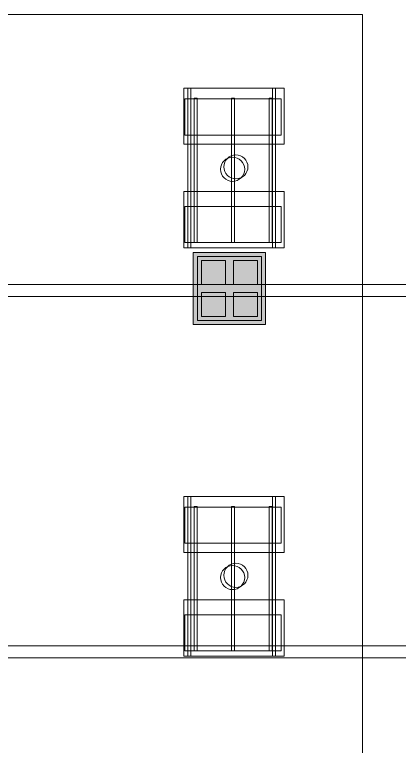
# Model space of a CAD drawing. Header units: inches. Extents: x -10671 to 1761, y -674 to 7170.
# Drawn here: x -845.3 to -653.6, y 510.1 to 874.8 of the extents above; entities that cross this region are included whole.
import ezdxf

# ---------------------------------------------------------------- set-up
doc = ezdxf.new("R2010")
doc.units = ezdxf.units.IN
doc.header["$LTSCALE"] = 19.2
doc.header["$MEASUREMENT"] = 0
for name, color, linetype, lineweight, true_color in [('DWG-bldg-utility box', 3, 'Continuous', 18, 0x00ff00), ('PDF', 6, 'Continuous', 5, 0xff00ff), ('Venue-Rigging Steel-High', 7, 'Continuous', 5, 0x800000)]:
    doc.layers.add(name, color=color, linetype=linetype, lineweight=lineweight, true_color=true_color)
for name, color, linetype, lineweight in [('Venue-Ceiling-Lights', 7, 'Continuous', 5), ('Venue-Ceiling-Lights Circuits', 7, 'Continuous', 5), ('Venue-Floor Pockets', 7, 'Continuous', 5)]:
    doc.layers.add(name, color=color, linetype=linetype, lineweight=lineweight)

# ---------------------------------------------------------------- blocks, each defined once
blk = doc.blocks.new('FLOORBOX')
at = {"layer": 'Venue-Floor Pockets', "linetype": 'Continuous', "lineweight": 0, "true_color": 0xaaaaaa}
blk.add_hatch(color=253, dxfattribs=at).paths.add_polyline_path([(-18, 18), (18, 18), (18, -18), (-18, -18)])
at = {"layer": 'Venue-Floor Pockets', "linetype": 'Continuous', "lineweight": 0, "true_color": 0xbbbbbb}
blk.add_hatch(color=9, dxfattribs=at).paths.add_polyline_path([(-16, 16), (16, 16), (16, -16), (-16, -16)])
at = {"layer": 'Venue-Floor Pockets', "linetype": 'Continuous', "lineweight": 0, "true_color": 0xdddddd}
for points in [[(-14, 14), (-2, 14), (-2, 2), (-14, 2)], [(2, 14), (14, 14), (14, 2), (2, 2)], [(-14, -2), (-2, -2), (-2, -14), (-14, -14)], [(2, -2), (14, -2), (14, -14), (2, -14)]]:
    blk.add_hatch(color=254, dxfattribs=at).paths.add_polyline_path(points)
at = {"layer": 'Venue-Floor Pockets', "color": 7, "linetype": 'Continuous', "lineweight": 5, "flags": 128}
for points in [[(-18, 18), (18, 18), (18, -18), (-18, -18)], [(-16, 16), (16, 16), (16, -16), (-16, -16)], [(-14, 14), (-2, 14), (-2, 2), (-14, 2)], [(2, 14), (14, 14), (14, 2), (2, 2)], [(-14, -2), (-2, -2), (-2, -14), (-14, -14)], [(2, -2), (14, -2), (14, -14), (2, -14)]]:
    blk.add_lwpolyline(points, close=True, dxfattribs=at)
blk = doc.blocks.new('Group-2396-1')
at = {"layer": 'PDF'}
for points, invisible_edges in [([(-741.67, 801.03, 398), (-738.98, 803.24, 398), (-735.51, 803.59, 398), (-741.67, 801.03, 398)], 15), ([(-741.67, 801.03, 398), (-735.51, 803.59, 398), (-731.69, 801.03, 398), (-741.67, 801.03, 398)], 15), ([(-737.85, 803.59, 388), (-738.98, 803.24, 388), (-741.67, 801.03, 388), (-737.85, 803.59, 388)], 14), ([(-731.69, 801.03, 388), (-737.85, 803.59, 388), (-741.67, 801.03, 388), (-731.69, 801.03, 388)], 15), ([(-741.67, 801.03, 398), (-740.92, 801.94, 398), (-738.98, 803.24, 398), (-741.67, 801.03, 398)], 14), ([(-738.98, 803.24, 388), (-740.92, 801.94, 388), (-741.67, 801.03, 388), (-738.98, 803.24, 388)], 13), ([(-740.92, 801.94, 398), (-740.01, 802.69, 398), (-738.98, 803.24, 398), (-740.92, 801.94, 398)], 12), ([(-738.98, 803.24, 388), (-740.01, 802.69, 388), (-740.92, 801.94, 388), (-738.98, 803.24, 388)], 12), ([(-738.98, 803.24, 398), (-737.85, 803.59, 398), (-735.51, 803.59, 398), (-738.98, 803.24, 398)], 14), ([(-737.85, 803.59, 398), (-736.68, 803.7, 398), (-735.51, 803.59, 398), (-737.85, 803.59, 398)], 12), ([(-735.51, 803.59, 388), (-736.68, 803.7, 388), (-737.85, 803.59, 388), (-735.51, 803.59, 388)], 12), ([(-734.38, 803.24, 388), (-735.51, 803.59, 388), (-737.85, 803.59, 388), (-734.38, 803.24, 388)], 14), ([(-731.69, 801.03, 388), (-734.38, 803.24, 388), (-737.85, 803.59, 388), (-731.69, 801.03, 388)], 15), ([(-735.51, 803.59, 398), (-734.38, 803.24, 398), (-731.69, 801.03, 398), (-735.51, 803.59, 398)], 14), ([(-734.38, 803.24, 398), (-733.35, 802.69, 398), (-732.44, 801.94, 398), (-734.38, 803.24, 398)], 12), ([(-734.38, 803.24, 398), (-732.44, 801.94, 398), (-731.69, 801.03, 398), (-734.38, 803.24, 398)], 13), ([(-732.44, 801.94, 388), (-733.35, 802.69, 388), (-734.38, 803.24, 388), (-732.44, 801.94, 388)], 12), ([(-731.69, 801.03, 388), (-732.44, 801.94, 388), (-734.38, 803.24, 388), (-731.69, 801.03, 388)], 14), ([(-742.68, 797.7, 398), (-742.56, 798.87, 398), (-741.67, 801.03, 398), (-742.68, 797.7, 398)], 14), ([(-740.92, 793.46, 398), (-742.68, 797.7, 398), (-741.67, 801.03, 398), (-740.92, 793.46, 398)], 15), ([(-741.67, 801.03, 388), (-742.56, 798.87, 388), (-742.68, 797.7, 388), (-741.67, 801.03, 388)], 13), ([(-741.67, 801.03, 388), (-742.68, 797.7, 388), (-740.92, 793.46, 388), (-741.67, 801.03, 388)], 15), ([(-742.56, 798.87, 398), (-742.22, 800, 398), (-741.67, 801.03, 398), (-742.56, 798.87, 398)], 12), ([(-741.67, 801.03, 388), (-742.22, 800, 388), (-742.56, 798.87, 388), (-741.67, 801.03, 388)], 12), ([(-740.92, 793.46, 398), (-741.67, 801.03, 398), (-731.69, 801.03, 398), (-740.92, 793.46, 398)], 15), ([(-741.67, 801.03, 388), (-740.92, 793.46, 388), (-732.44, 793.46, 388), (-741.67, 801.03, 388)], 15), ([(-732.44, 793.46, 388), (-731.69, 801.03, 388), (-741.67, 801.03, 388), (-732.44, 793.46, 388)], 15), ([(-731.69, 801.03, 398), (-732.44, 793.46, 398), (-740.92, 793.46, 398), (-731.69, 801.03, 398)], 15), ([(-731.69, 801.03, 398), (-730.68, 797.7, 398), (-732.44, 793.46, 398), (-731.69, 801.03, 398)], 15), ([(-732.44, 793.46, 388), (-730.68, 797.7, 388), (-731.69, 801.03, 388), (-732.44, 793.46, 388)], 15), ([(-731.69, 801.03, 398), (-731.14, 800, 398), (-730.8, 798.87, 398), (-731.69, 801.03, 398)], 12), ([(-731.69, 801.03, 398), (-730.8, 798.87, 398), (-730.68, 797.7, 398), (-731.69, 801.03, 398)], 13), ([(-730.8, 798.87, 388), (-731.14, 800, 388), (-731.69, 801.03, 388), (-730.8, 798.87, 388)], 12), ([(-730.68, 797.7, 388), (-730.8, 798.87, 388), (-731.69, 801.03, 388), (-730.68, 797.7, 388)], 14), ([(-742.22, 795.4, 398), (-742.56, 796.53, 398), (-742.68, 797.7, 398), (-742.22, 795.4, 398)], 12), ([(-740.92, 793.46, 398), (-742.22, 795.4, 398), (-742.68, 797.7, 398), (-740.92, 793.46, 398)], 15), ([(-742.68, 797.7, 388), (-742.56, 796.53, 388), (-742.22, 795.4, 388), (-742.68, 797.7, 388)], 12), ([(-742.68, 797.7, 388), (-742.22, 795.4, 388), (-740.92, 793.46, 388), (-742.68, 797.7, 388)], 15), ([(-740.92, 793.46, 398), (-741.67, 794.37, 398), (-742.22, 795.4, 398), (-740.92, 793.46, 398)], 12), ([(-742.22, 795.4, 388), (-741.67, 794.37, 388), (-740.92, 793.46, 388), (-742.22, 795.4, 388)], 12), ([(-730.68, 797.7, 398), (-731.14, 795.4, 398), (-732.44, 793.46, 398), (-730.68, 797.7, 398)], 15), ([(-732.44, 793.46, 388), (-731.14, 795.4, 388), (-730.68, 797.7, 388), (-732.44, 793.46, 388)], 15), ([(-731.14, 795.4, 398), (-731.69, 794.37, 398), (-732.44, 793.46, 398), (-731.14, 795.4, 398)], 12), ([(-732.44, 793.46, 388), (-731.69, 794.37, 388), (-731.14, 795.4, 388), (-732.44, 793.46, 388)], 12), ([(-730.68, 797.7, 398), (-730.8, 796.53, 398), (-731.14, 795.4, 398), (-730.68, 797.7, 398)], 12), ([(-731.14, 795.4, 388), (-730.8, 796.53, 388), (-730.68, 797.7, 388), (-731.14, 795.4, 388)], 12), ([(-738.98, 792.16, 398), (-740.01, 792.71, 398), (-740.92, 793.46, 398), (-738.98, 792.16, 398)], 12), ([(-737.85, 791.82, 398), (-738.98, 792.16, 398), (-740.92, 793.46, 398), (-737.85, 791.82, 398)], 14), ([(-732.44, 793.46, 398), (-737.85, 791.82, 398), (-740.92, 793.46, 398), (-732.44, 793.46, 398)], 15), ([(-740.92, 793.46, 388), (-740.01, 792.71, 388), (-738.98, 792.16, 388), (-740.92, 793.46, 388)], 12), ([(-740.92, 793.46, 388), (-738.98, 792.16, 388), (-737.85, 791.82, 388), (-740.92, 793.46, 388)], 13), ([(-740.92, 793.46, 388), (-737.85, 791.82, 388), (-735.51, 791.82, 388), (-740.92, 793.46, 388)], 15), ([(-740.92, 793.46, 388), (-735.51, 791.82, 388), (-732.44, 793.46, 388), (-740.92, 793.46, 388)], 15), ([(-732.44, 793.46, 398), (-735.51, 791.82, 398), (-737.85, 791.82, 398), (-732.44, 793.46, 398)], 15), ([(-735.51, 791.82, 398), (-736.68, 791.7, 398), (-737.85, 791.82, 398), (-735.51, 791.82, 398)], 12), ([(-737.85, 791.82, 388), (-736.68, 791.7, 388), (-735.51, 791.82, 388), (-737.85, 791.82, 388)], 12), ([(-732.44, 793.46, 398), (-734.38, 792.16, 398), (-735.51, 791.82, 398), (-732.44, 793.46, 398)], 13), ([(-735.51, 791.82, 388), (-734.38, 792.16, 388), (-732.44, 793.46, 388), (-735.51, 791.82, 388)], 14), ([(-732.44, 793.46, 398), (-733.35, 792.71, 398), (-734.38, 792.16, 398), (-732.44, 793.46, 398)], 12), ([(-734.38, 792.16, 388), (-733.35, 792.71, 388), (-732.44, 793.46, 388), (-734.38, 792.16, 388)], 12)]:
    blk.add_3dface(points, dxfattribs=dict(at, invisible_edges=invisible_edges))
for points in [[(-740.92, 801.94, 388), (-740.92, 801.94, 398), (-740.01, 802.69, 398), (-740.01, 802.69, 388)], [(-740.01, 802.69, 388), (-740.01, 802.69, 398), (-738.98, 803.24, 398), (-738.98, 803.24, 388)], [(-738.98, 803.24, 388), (-738.98, 803.24, 398), (-737.85, 803.59, 398), (-737.85, 803.59, 388)], [(-737.85, 803.59, 388), (-737.85, 803.59, 398), (-736.68, 803.7, 398), (-736.68, 803.7, 388)], [(-736.68, 803.7, 388), (-736.68, 803.7, 398), (-735.51, 803.59, 398), (-735.51, 803.59, 388)], [(-735.51, 803.59, 388), (-735.51, 803.59, 398), (-734.38, 803.24, 398), (-734.38, 803.24, 388)], [(-734.38, 803.24, 388), (-734.38, 803.24, 398), (-733.35, 802.69, 398), (-733.35, 802.69, 388)], [(-733.35, 802.69, 388), (-733.35, 802.69, 398), (-732.44, 801.94, 398), (-732.44, 801.94, 388)], [(-742.68, 797.7, 388), (-742.68, 797.7, 398), (-742.56, 798.87, 398), (-742.56, 798.87, 388)], [(-742.56, 798.87, 388), (-742.56, 798.87, 398), (-742.22, 800, 398), (-742.22, 800, 388)], [(-742.22, 800, 388), (-742.22, 800, 398), (-741.67, 801.03, 398), (-741.67, 801.03, 388)], [(-741.67, 801.03, 388), (-741.67, 801.03, 398), (-740.92, 801.94, 398), (-740.92, 801.94, 388)], [(-732.44, 801.94, 388), (-732.44, 801.94, 398), (-731.69, 801.03, 398), (-731.69, 801.03, 388)], [(-731.69, 801.03, 388), (-731.69, 801.03, 398), (-731.14, 800, 398), (-731.14, 800, 388)], [(-731.14, 800, 388), (-731.14, 800, 398), (-730.8, 798.87, 398), (-730.8, 798.87, 388)], [(-730.8, 798.87, 388), (-730.8, 798.87, 398), (-730.68, 797.7, 398), (-730.68, 797.7, 388)], [(-742.56, 796.53, 388), (-742.56, 796.53, 398), (-742.68, 797.7, 398), (-742.68, 797.7, 388)], [(-742.22, 795.4, 388), (-742.22, 795.4, 398), (-742.56, 796.53, 398), (-742.56, 796.53, 388)], [(-741.67, 794.37, 388), (-741.67, 794.37, 398), (-742.22, 795.4, 398), (-742.22, 795.4, 388)], [(-731.14, 795.4, 388), (-731.14, 795.4, 398), (-731.69, 794.37, 398), (-731.69, 794.37, 388)], [(-730.8, 796.53, 388), (-730.8, 796.53, 398), (-731.14, 795.4, 398), (-731.14, 795.4, 388)], [(-730.68, 797.7, 388), (-730.68, 797.7, 398), (-730.8, 796.53, 398), (-730.8, 796.53, 388)], [(-740.92, 793.46, 388), (-740.92, 793.46, 398), (-741.67, 794.37, 398), (-741.67, 794.37, 388)], [(-740.01, 792.71, 388), (-740.01, 792.71, 398), (-740.92, 793.46, 398), (-740.92, 793.46, 388)], [(-738.98, 792.16, 388), (-738.98, 792.16, 398), (-740.01, 792.71, 398), (-740.01, 792.71, 388)], [(-737.85, 791.82, 388), (-737.85, 791.82, 398), (-738.98, 792.16, 398), (-738.98, 792.16, 388)], [(-736.68, 791.7, 388), (-736.68, 791.7, 398), (-737.85, 791.82, 398), (-737.85, 791.82, 388)], [(-735.51, 791.82, 388), (-735.51, 791.82, 398), (-736.68, 791.7, 398), (-736.68, 791.7, 388)], [(-734.38, 792.16, 388), (-734.38, 792.16, 398), (-735.51, 791.82, 398), (-735.51, 791.82, 388)], [(-733.35, 792.71, 388), (-733.35, 792.71, 398), (-734.38, 792.16, 398), (-734.38, 792.16, 388)], [(-732.44, 793.46, 388), (-732.44, 793.46, 398), (-733.35, 792.71, 398), (-733.35, 792.71, 388)], [(-731.69, 794.37, 388), (-731.69, 794.37, 398), (-732.44, 793.46, 398), (-732.44, 793.46, 388)]]:
    blk.add_3dface(points, dxfattribs=at)
blk = doc.blocks.new('Group-2397-1')
at = {"layer": 'PDF'}
for points in [[(-760.55, 832.8, 393.91), (-760.55, 832.8, 397.91), (-712.55, 832.8, 397.91), (-712.55, 832.8, 393.91)], [(-760.55, 814.8, 393.91), (-760.55, 814.8, 397.91), (-760.55, 832.8, 397.91), (-760.55, 832.8, 393.91)], [(-712.55, 832.8, 397.91), (-760.55, 832.8, 397.91), (-760.55, 814.8, 397.91), (-712.55, 814.8, 397.91)], [(-712.55, 814.8, 393.91), (-760.55, 814.8, 393.91), (-760.55, 832.8, 393.91), (-712.55, 832.8, 393.91)], [(-712.55, 832.8, 393.91), (-712.55, 832.8, 397.91), (-712.55, 814.8, 397.91), (-712.55, 814.8, 393.91)], [(-712.55, 814.8, 393.91), (-712.55, 814.8, 397.91), (-760.55, 814.8, 397.91), (-760.55, 814.8, 393.91)]]:
    blk.add_3dface(points, dxfattribs=at)
blk = doc.blocks.new('Group-2398-1')
at = {"layer": 'PDF'}
for points in [[(-718.45, 833.2, 397.97), (-718.45, 833.2, 398.97), (-716.95, 833.2, 398.97), (-716.95, 833.2, 397.97)], [(-718.45, 761.2, 397.97), (-718.45, 761.2, 398.97), (-718.45, 833.2, 398.97), (-718.45, 833.2, 397.97)], [(-716.95, 833.2, 398.97), (-718.45, 833.2, 398.97), (-718.45, 761.2, 398.97), (-716.95, 761.2, 398.97)], [(-716.95, 761.2, 397.97), (-718.45, 761.2, 397.97), (-718.45, 833.2, 397.97), (-716.95, 833.2, 397.97)], [(-716.95, 833.2, 397.97), (-716.95, 833.2, 398.97), (-716.95, 761.2, 398.97), (-716.95, 761.2, 397.97)], [(-716.95, 761.2, 397.97), (-716.95, 761.2, 398.97), (-718.45, 761.2, 398.97), (-718.45, 761.2, 397.97)]]:
    blk.add_3dface(points, dxfattribs=at)
blk = doc.blocks.new('Group-2399-1')
at = {"layer": 'PDF'}
for points in [[(-737.27, 833.2, 397.97), (-737.27, 833.2, 398.97), (-735.77, 833.2, 398.97), (-735.77, 833.2, 397.97)], [(-737.27, 761.2, 397.97), (-737.27, 761.2, 398.97), (-737.27, 833.2, 398.97), (-737.27, 833.2, 397.97)], [(-735.77, 833.2, 398.97), (-737.27, 833.2, 398.97), (-737.27, 761.2, 398.97), (-735.77, 761.2, 398.97)], [(-735.77, 761.2, 397.97), (-737.27, 761.2, 397.97), (-737.27, 833.2, 397.97), (-735.77, 833.2, 397.97)], [(-735.77, 833.2, 397.97), (-735.77, 833.2, 398.97), (-735.77, 761.2, 398.97), (-735.77, 761.2, 397.97)], [(-735.77, 761.2, 397.97), (-735.77, 761.2, 398.97), (-737.27, 761.2, 398.97), (-737.27, 761.2, 397.97)]]:
    blk.add_3dface(points, dxfattribs=at)
blk = doc.blocks.new('Group-2400-1')
at = {"layer": 'PDF'}
for points in [[(-755.87, 833.2, 397.97), (-755.87, 833.2, 398.97), (-754.37, 833.2, 398.97), (-754.37, 833.2, 397.97)], [(-755.87, 761.2, 397.97), (-755.87, 761.2, 398.97), (-755.87, 833.2, 398.97), (-755.87, 833.2, 397.97)], [(-754.37, 833.2, 398.97), (-755.87, 833.2, 398.97), (-755.87, 761.2, 398.97), (-754.37, 761.2, 398.97)], [(-754.37, 761.2, 397.97), (-755.87, 761.2, 397.97), (-755.87, 833.2, 397.97), (-754.37, 833.2, 397.97)], [(-754.37, 833.2, 397.97), (-754.37, 833.2, 398.97), (-754.37, 761.2, 398.97), (-754.37, 761.2, 397.97)], [(-754.37, 761.2, 397.97), (-754.37, 761.2, 398.97), (-755.87, 761.2, 398.97), (-755.87, 761.2, 397.97)]]:
    blk.add_3dface(points, dxfattribs=at)
blk = doc.blocks.new('Group-2401-1')
at = {"layer": 'PDF'}
for points in [[(-760.55, 779.17, 393.91), (-760.55, 779.17, 397.91), (-712.55, 779.17, 397.91), (-712.55, 779.17, 393.91)], [(-760.55, 761.17, 393.91), (-760.55, 761.17, 397.91), (-760.55, 779.17, 397.91), (-760.55, 779.17, 393.91)], [(-712.55, 779.17, 397.91), (-760.55, 779.17, 397.91), (-760.55, 761.17, 397.91), (-712.55, 761.17, 397.91)], [(-712.55, 761.17, 393.91), (-760.55, 761.17, 393.91), (-760.55, 779.17, 393.91), (-712.55, 779.17, 393.91)], [(-712.55, 779.17, 393.91), (-712.55, 779.17, 397.91), (-712.55, 761.17, 397.91), (-712.55, 761.17, 393.91)], [(-712.55, 761.17, 393.91), (-712.55, 761.17, 397.91), (-760.55, 761.17, 397.91), (-760.55, 761.17, 393.91)]]:
    blk.add_3dface(points, dxfattribs=at)
blk = doc.blocks.new('Group-2402-1')
at = {"layer": 'PDF'}
for name in ['Group-2397-1', 'Group-2400-1', 'Group-2399-1', 'Group-2398-1', 'Group-2396-1', 'Group-2401-1']:
    blk.add_blockref(name, (0, 0), dxfattribs=at)
blk = doc.blocks.new('Group-2403-1')
at = {"layer": 'PDF'}
for points, invisible_edges in [([(-737.85, 600.09, 388), (-740.01, 599.19, 388), (-742.22, 596.5, 388), (-737.85, 600.09, 388)], 15), ([(-733.35, 599.19, 388), (-737.85, 600.09, 388), (-742.22, 596.5, 388), (-733.35, 599.19, 388)], 15), ([(-742.22, 596.5, 398), (-741.67, 597.54, 398), (-740.01, 599.19, 398), (-742.22, 596.5, 398)], 14), ([(-742.22, 591.91, 398), (-742.22, 596.5, 398), (-740.01, 599.19, 398), (-742.22, 591.91, 398)], 15), ([(-740.01, 599.19, 398), (-732.44, 589.96, 398), (-742.22, 591.91, 398), (-740.01, 599.19, 398)], 15), ([(-740.01, 599.19, 388), (-741.67, 597.54, 388), (-742.22, 596.5, 388), (-740.01, 599.19, 388)], 13), ([(-740.92, 589.96, 388), (-733.35, 599.19, 388), (-742.22, 596.5, 388), (-740.92, 589.96, 388)], 15), ([(-741.67, 597.54, 398), (-740.92, 598.45, 398), (-740.01, 599.19, 398), (-741.67, 597.54, 398)], 12), ([(-740.01, 599.19, 388), (-740.92, 598.45, 388), (-741.67, 597.54, 388), (-740.01, 599.19, 388)], 12), ([(-740.92, 589.96, 388), (-731.14, 591.91, 388), (-733.35, 599.19, 388), (-740.92, 589.96, 388)], 15), ([(-740.01, 599.19, 398), (-738.98, 599.75, 398), (-737.85, 600.09, 398), (-740.01, 599.19, 398)], 12), ([(-740.01, 599.19, 398), (-737.85, 600.09, 398), (-735.51, 600.09, 398), (-740.01, 599.19, 398)], 15), ([(-740.01, 599.19, 398), (-735.51, 600.09, 398), (-731.14, 596.5, 398), (-740.01, 599.19, 398)], 15), ([(-737.85, 600.09, 388), (-738.98, 599.75, 388), (-740.01, 599.19, 388), (-737.85, 600.09, 388)], 12), ([(-740.01, 599.19, 398), (-731.14, 596.5, 398), (-732.44, 589.96, 398), (-740.01, 599.19, 398)], 15), ([(-737.85, 600.09, 398), (-736.68, 600.2, 398), (-735.51, 600.09, 398), (-737.85, 600.09, 398)], 12), ([(-735.51, 600.09, 388), (-736.68, 600.2, 388), (-737.85, 600.09, 388), (-735.51, 600.09, 388)], 12), ([(-733.35, 599.19, 388), (-735.51, 600.09, 388), (-737.85, 600.09, 388), (-733.35, 599.19, 388)], 15), ([(-735.51, 600.09, 398), (-734.38, 599.75, 398), (-733.35, 599.19, 398), (-735.51, 600.09, 398)], 12), ([(-735.51, 600.09, 398), (-733.35, 599.19, 398), (-731.14, 596.5, 398), (-735.51, 600.09, 398)], 15), ([(-733.35, 599.19, 388), (-734.38, 599.75, 388), (-735.51, 600.09, 388), (-733.35, 599.19, 388)], 12), ([(-733.35, 599.19, 398), (-732.44, 598.45, 398), (-731.69, 597.54, 398), (-733.35, 599.19, 398)], 12), ([(-733.35, 599.19, 398), (-731.69, 597.54, 398), (-731.14, 596.5, 398), (-733.35, 599.19, 398)], 13), ([(-731.69, 597.54, 388), (-732.44, 598.45, 388), (-733.35, 599.19, 388), (-731.69, 597.54, 388)], 12), ([(-731.14, 596.5, 388), (-731.69, 597.54, 388), (-733.35, 599.19, 388), (-731.14, 596.5, 388)], 14), ([(-731.14, 591.91, 388), (-731.14, 596.5, 388), (-733.35, 599.19, 388), (-731.14, 591.91, 388)], 15), ([(-742.68, 594.2, 398), (-742.56, 595.38, 398), (-742.22, 596.5, 398), (-742.68, 594.2, 398)], 12), ([(-742.22, 591.91, 398), (-742.68, 594.2, 398), (-742.22, 596.5, 398), (-742.22, 591.91, 398)], 15), ([(-742.22, 596.5, 388), (-742.56, 595.38, 388), (-742.68, 594.2, 388), (-742.22, 596.5, 388)], 12), ([(-742.22, 596.5, 388), (-742.68, 594.2, 388), (-742.22, 591.91, 388), (-742.22, 596.5, 388)], 15), ([(-742.22, 596.5, 388), (-742.22, 591.91, 388), (-740.92, 589.96, 388), (-742.22, 596.5, 388)], 15), ([(-731.14, 596.5, 398), (-731.14, 591.91, 398), (-732.44, 589.96, 398), (-731.14, 596.5, 398)], 15), ([(-731.14, 596.5, 398), (-730.8, 595.38, 398), (-730.68, 594.2, 398), (-731.14, 596.5, 398)], 12), ([(-731.14, 596.5, 398), (-730.68, 594.2, 398), (-731.14, 591.91, 398), (-731.14, 596.5, 398)], 15), ([(-730.68, 594.2, 388), (-730.8, 595.38, 388), (-731.14, 596.5, 388), (-730.68, 594.2, 388)], 12), ([(-731.14, 591.91, 388), (-730.68, 594.2, 388), (-731.14, 596.5, 388), (-731.14, 591.91, 388)], 15), ([(-742.22, 591.91, 398), (-742.56, 593.03, 398), (-742.68, 594.2, 398), (-742.22, 591.91, 398)], 12), ([(-742.68, 594.2, 388), (-742.56, 593.03, 388), (-742.22, 591.91, 388), (-742.68, 594.2, 388)], 12), ([(-740.92, 589.96, 398), (-741.67, 590.87, 398), (-742.22, 591.91, 398), (-740.92, 589.96, 398)], 12), ([(-737.85, 588.32, 398), (-740.92, 589.96, 398), (-742.22, 591.91, 398), (-737.85, 588.32, 398)], 15), ([(-732.44, 589.96, 398), (-737.85, 588.32, 398), (-742.22, 591.91, 398), (-732.44, 589.96, 398)], 15), ([(-742.22, 591.91, 388), (-741.67, 590.87, 388), (-740.92, 589.96, 388), (-742.22, 591.91, 388)], 12), ([(-740.92, 589.96, 388), (-735.51, 588.32, 388), (-731.14, 591.91, 388), (-740.92, 589.96, 388)], 15), ([(-735.51, 588.32, 388), (-732.44, 589.96, 388), (-731.14, 591.91, 388), (-735.51, 588.32, 388)], 15), ([(-731.14, 591.91, 398), (-731.69, 590.87, 398), (-732.44, 589.96, 398), (-731.14, 591.91, 398)], 12), ([(-732.44, 589.96, 388), (-731.69, 590.87, 388), (-731.14, 591.91, 388), (-732.44, 589.96, 388)], 12), ([(-730.68, 594.2, 398), (-730.8, 593.03, 398), (-731.14, 591.91, 398), (-730.68, 594.2, 398)], 12), ([(-731.14, 591.91, 388), (-730.8, 593.03, 388), (-730.68, 594.2, 388), (-731.14, 591.91, 388)], 12), ([(-738.98, 588.66, 398), (-740.01, 589.22, 398), (-740.92, 589.96, 398), (-738.98, 588.66, 398)], 12), ([(-737.85, 588.32, 398), (-738.98, 588.66, 398), (-740.92, 589.96, 398), (-737.85, 588.32, 398)], 14), ([(-740.92, 589.96, 388), (-740.01, 589.22, 388), (-738.98, 588.66, 388), (-740.92, 589.96, 388)], 12), ([(-740.92, 589.96, 388), (-738.98, 588.66, 388), (-737.85, 588.32, 388), (-740.92, 589.96, 388)], 13), ([(-740.92, 589.96, 388), (-737.85, 588.32, 388), (-735.51, 588.32, 388), (-740.92, 589.96, 388)], 15), ([(-732.44, 589.96, 398), (-735.51, 588.32, 398), (-737.85, 588.32, 398), (-732.44, 589.96, 398)], 15), ([(-735.51, 588.32, 398), (-736.68, 588.2, 398), (-737.85, 588.32, 398), (-735.51, 588.32, 398)], 12), ([(-737.85, 588.32, 388), (-736.68, 588.2, 388), (-735.51, 588.32, 388), (-737.85, 588.32, 388)], 12), ([(-732.44, 589.96, 398), (-734.38, 588.66, 398), (-735.51, 588.32, 398), (-732.44, 589.96, 398)], 13), ([(-735.51, 588.32, 388), (-734.38, 588.66, 388), (-732.44, 589.96, 388), (-735.51, 588.32, 388)], 14), ([(-732.44, 589.96, 398), (-733.35, 589.22, 398), (-734.38, 588.66, 398), (-732.44, 589.96, 398)], 12), ([(-734.38, 588.66, 388), (-733.35, 589.22, 388), (-732.44, 589.96, 388), (-734.38, 588.66, 388)], 12)]:
    blk.add_3dface(points, dxfattribs=dict(at, invisible_edges=invisible_edges))
for points in [[(-741.67, 597.54, 388), (-741.67, 597.54, 398), (-740.92, 598.45, 398), (-740.92, 598.45, 388)], [(-740.92, 598.45, 388), (-740.92, 598.45, 398), (-740.01, 599.19, 398), (-740.01, 599.19, 388)], [(-740.01, 599.19, 388), (-740.01, 599.19, 398), (-738.98, 599.75, 398), (-738.98, 599.75, 388)], [(-738.98, 599.75, 388), (-738.98, 599.75, 398), (-737.85, 600.09, 398), (-737.85, 600.09, 388)], [(-737.85, 600.09, 388), (-737.85, 600.09, 398), (-736.68, 600.2, 398), (-736.68, 600.2, 388)], [(-736.68, 600.2, 388), (-736.68, 600.2, 398), (-735.51, 600.09, 398), (-735.51, 600.09, 388)], [(-735.51, 600.09, 388), (-735.51, 600.09, 398), (-734.38, 599.75, 398), (-734.38, 599.75, 388)], [(-734.38, 599.75, 388), (-734.38, 599.75, 398), (-733.35, 599.19, 398), (-733.35, 599.19, 388)], [(-733.35, 599.19, 388), (-733.35, 599.19, 398), (-732.44, 598.45, 398), (-732.44, 598.45, 388)], [(-732.44, 598.45, 388), (-732.44, 598.45, 398), (-731.69, 597.54, 398), (-731.69, 597.54, 388)], [(-742.68, 594.2, 388), (-742.68, 594.2, 398), (-742.56, 595.38, 398), (-742.56, 595.38, 388)], [(-742.56, 595.38, 388), (-742.56, 595.38, 398), (-742.22, 596.5, 398), (-742.22, 596.5, 388)], [(-742.22, 596.5, 388), (-742.22, 596.5, 398), (-741.67, 597.54, 398), (-741.67, 597.54, 388)], [(-731.69, 597.54, 388), (-731.69, 597.54, 398), (-731.14, 596.5, 398), (-731.14, 596.5, 388)], [(-731.14, 596.5, 388), (-731.14, 596.5, 398), (-730.8, 595.38, 398), (-730.8, 595.38, 388)], [(-730.8, 595.38, 388), (-730.8, 595.38, 398), (-730.68, 594.2, 398), (-730.68, 594.2, 388)], [(-742.56, 593.03, 388), (-742.56, 593.03, 398), (-742.68, 594.2, 398), (-742.68, 594.2, 388)], [(-742.22, 591.91, 388), (-742.22, 591.91, 398), (-742.56, 593.03, 398), (-742.56, 593.03, 388)], [(-741.67, 590.87, 388), (-741.67, 590.87, 398), (-742.22, 591.91, 398), (-742.22, 591.91, 388)], [(-731.14, 591.91, 388), (-731.14, 591.91, 398), (-731.69, 590.87, 398), (-731.69, 590.87, 388)], [(-730.8, 593.03, 388), (-730.8, 593.03, 398), (-731.14, 591.91, 398), (-731.14, 591.91, 388)], [(-730.68, 594.2, 388), (-730.68, 594.2, 398), (-730.8, 593.03, 398), (-730.8, 593.03, 388)], [(-740.92, 589.96, 388), (-740.92, 589.96, 398), (-741.67, 590.87, 398), (-741.67, 590.87, 388)], [(-740.01, 589.22, 388), (-740.01, 589.22, 398), (-740.92, 589.96, 398), (-740.92, 589.96, 388)], [(-738.98, 588.66, 388), (-738.98, 588.66, 398), (-740.01, 589.22, 398), (-740.01, 589.22, 388)], [(-737.85, 588.32, 388), (-737.85, 588.32, 398), (-738.98, 588.66, 398), (-738.98, 588.66, 388)], [(-736.68, 588.2, 388), (-736.68, 588.2, 398), (-737.85, 588.32, 398), (-737.85, 588.32, 388)], [(-735.51, 588.32, 388), (-735.51, 588.32, 398), (-736.68, 588.2, 398), (-736.68, 588.2, 388)], [(-734.38, 588.66, 388), (-734.38, 588.66, 398), (-735.51, 588.32, 398), (-735.51, 588.32, 388)], [(-733.35, 589.22, 388), (-733.35, 589.22, 398), (-734.38, 588.66, 398), (-734.38, 588.66, 388)], [(-732.44, 589.96, 388), (-732.44, 589.96, 398), (-733.35, 589.22, 398), (-733.35, 589.22, 388)], [(-731.69, 590.87, 388), (-731.69, 590.87, 398), (-732.44, 589.96, 398), (-732.44, 589.96, 388)]]:
    blk.add_3dface(points, dxfattribs=at)
blk = doc.blocks.new('Group-2404-1')
at = {"layer": 'PDF'}
for points in [[(-760.55, 629.31, 393.91), (-760.55, 629.31, 397.91), (-712.55, 629.31, 397.91), (-712.55, 629.31, 393.91)], [(-760.55, 611.31, 393.91), (-760.55, 611.31, 397.91), (-760.55, 629.31, 397.91), (-760.55, 629.31, 393.91)], [(-712.55, 629.31, 397.91), (-760.55, 629.31, 397.91), (-760.55, 611.31, 397.91), (-712.55, 611.31, 397.91)], [(-712.55, 611.31, 393.91), (-760.55, 611.31, 393.91), (-760.55, 629.31, 393.91), (-712.55, 629.31, 393.91)], [(-712.55, 629.31, 393.91), (-712.55, 629.31, 397.91), (-712.55, 611.31, 397.91), (-712.55, 611.31, 393.91)], [(-712.55, 611.31, 393.91), (-712.55, 611.31, 397.91), (-760.55, 611.31, 397.91), (-760.55, 611.31, 393.91)]]:
    blk.add_3dface(points, dxfattribs=at)
blk = doc.blocks.new('Group-2405-1')
at = {"layer": 'PDF'}
for points in [[(-718.45, 629.7, 397.97), (-718.45, 629.7, 398.97), (-716.95, 629.7, 398.97), (-716.95, 629.7, 397.97)], [(-718.45, 557.7, 397.97), (-718.45, 557.7, 398.97), (-718.45, 629.7, 398.97), (-718.45, 629.7, 397.97)], [(-716.95, 629.7, 398.97), (-718.45, 629.7, 398.97), (-718.45, 557.7, 398.97), (-716.95, 557.7, 398.97)], [(-716.95, 557.7, 397.97), (-718.45, 557.7, 397.97), (-718.45, 629.7, 397.97), (-716.95, 629.7, 397.97)], [(-716.95, 629.7, 397.97), (-716.95, 629.7, 398.97), (-716.95, 557.7, 398.97), (-716.95, 557.7, 397.97)], [(-716.95, 557.7, 397.97), (-716.95, 557.7, 398.97), (-718.45, 557.7, 398.97), (-718.45, 557.7, 397.97)]]:
    blk.add_3dface(points, dxfattribs=at)
blk = doc.blocks.new('Group-2406-1')
at = {"layer": 'PDF'}
for points in [[(-737.27, 629.7, 397.97), (-737.27, 629.7, 398.97), (-735.77, 629.7, 398.97), (-735.77, 629.7, 397.97)], [(-737.27, 557.7, 397.97), (-737.27, 557.7, 398.97), (-737.27, 629.7, 398.97), (-737.27, 629.7, 397.97)], [(-735.77, 629.7, 398.97), (-737.27, 629.7, 398.97), (-737.27, 557.7, 398.97), (-735.77, 557.7, 398.97)], [(-735.77, 557.7, 397.97), (-737.27, 557.7, 397.97), (-737.27, 629.7, 397.97), (-735.77, 629.7, 397.97)], [(-735.77, 629.7, 397.97), (-735.77, 629.7, 398.97), (-735.77, 557.7, 398.97), (-735.77, 557.7, 397.97)], [(-735.77, 557.7, 397.97), (-735.77, 557.7, 398.97), (-737.27, 557.7, 398.97), (-737.27, 557.7, 397.97)]]:
    blk.add_3dface(points, dxfattribs=at)
blk = doc.blocks.new('Group-2407-1')
at = {"layer": 'PDF'}
for points in [[(-755.87, 629.7, 397.97), (-755.87, 629.7, 398.97), (-754.37, 629.7, 398.97), (-754.37, 629.7, 397.97)], [(-755.87, 557.7, 397.97), (-755.87, 557.7, 398.97), (-755.87, 629.7, 398.97), (-755.87, 629.7, 397.97)], [(-754.37, 629.7, 398.97), (-755.87, 629.7, 398.97), (-755.87, 557.7, 398.97), (-754.37, 557.7, 398.97)], [(-754.37, 557.7, 397.97), (-755.87, 557.7, 397.97), (-755.87, 629.7, 397.97), (-754.37, 629.7, 397.97)], [(-754.37, 629.7, 397.97), (-754.37, 629.7, 398.97), (-754.37, 557.7, 398.97), (-754.37, 557.7, 397.97)], [(-754.37, 557.7, 397.97), (-754.37, 557.7, 398.97), (-755.87, 557.7, 398.97), (-755.87, 557.7, 397.97)]]:
    blk.add_3dface(points, dxfattribs=at)
blk = doc.blocks.new('Group-2408-1')
at = {"layer": 'PDF'}
for points in [[(-760.55, 575.68, 393.91), (-760.55, 575.68, 397.91), (-712.55, 575.68, 397.91), (-712.55, 575.68, 393.91)], [(-760.55, 557.68, 393.91), (-760.55, 557.68, 397.91), (-760.55, 575.68, 397.91), (-760.55, 575.68, 393.91)], [(-712.55, 575.68, 397.91), (-760.55, 575.68, 397.91), (-760.55, 557.68, 397.91), (-712.55, 557.68, 397.91)], [(-712.55, 557.68, 393.91), (-760.55, 557.68, 393.91), (-760.55, 575.68, 393.91), (-712.55, 575.68, 393.91)], [(-712.55, 575.68, 393.91), (-712.55, 575.68, 397.91), (-712.55, 557.68, 397.91), (-712.55, 557.68, 393.91)], [(-712.55, 557.68, 393.91), (-712.55, 557.68, 397.91), (-760.55, 557.68, 397.91), (-760.55, 557.68, 393.91)]]:
    blk.add_3dface(points, dxfattribs=at)
blk = doc.blocks.new('Group-2409-1')
at = {"layer": 'PDF'}
for name in ['Group-2404-1', 'Group-2407-1', 'Group-2406-1', 'Group-2405-1', 'Group-2403-1', 'Group-2408-1']:
    blk.add_blockref(name, (0, 0), dxfattribs=at)
blk = doc.blocks.new('Group-2797-1')
at = {"layer": 'Venue-Ceiling-Lights', "color": 7, "linetype": 'Continuous', "lineweight": 5, "flags": 128}
for points in [[(-760.99, 634.63), (-710.99, 634.63), (-710.99, 606.63), (-760.99, 606.63)], [(-758.93, 634.63), (-757.43, 634.63), (-757.43, 555.04), (-758.93, 555.04)], [(-716.84, 634.63), (-715.34, 634.63), (-715.34, 555.04), (-716.84, 555.04)], [(-760.99, 583.04), (-710.99, 583.04), (-710.99, 555.04), (-760.99, 555.04)]]:
    blk.add_lwpolyline(points, close=True, dxfattribs=at)
at = {"layer": 'Venue-Ceiling-Lights', "color": 7, "linetype": 'Continuous', "lineweight": 5}
blk.add_circle((-735.07, 595.33), 6, dxfattribs=at)
blk = doc.blocks.new('Group-2806-1')
at = {"layer": 'Venue-Ceiling-Lights', "color": 7, "linetype": 'Continuous', "lineweight": 5, "flags": 128}
for points in [[(-760.99, 838.22), (-710.99, 838.22), (-710.99, 810.22), (-760.99, 810.22)], [(-758.93, 838.22), (-757.43, 838.22), (-757.43, 758.63), (-758.93, 758.63)], [(-716.84, 838.22), (-715.34, 838.22), (-715.34, 758.63), (-716.84, 758.63)], [(-760.99, 786.63), (-710.99, 786.63), (-710.99, 758.63), (-760.99, 758.63)]]:
    blk.add_lwpolyline(points, close=True, dxfattribs=at)
at = {"layer": 'Venue-Ceiling-Lights', "color": 7, "linetype": 'Continuous', "lineweight": 5}
blk.add_circle((-735.07, 798.93), 6, dxfattribs=at)

msp = doc.modelspace()

# ---------------------------------------------------------------- linework, layer by layer
at = {"layer": 'Venue-Ceiling-Lights Circuits', "color": 7, "linetype": 'Continuous', "lineweight": 5, "flags": 128}
msp.add_lwpolyline([(-1051.95, 228.8), (-1051.95, 874.8), (-671.95, 874.8), (-671.95, 228.8)], close=True, dxfattribs=at)
at = {"layer": 'Venue-Rigging Steel-High'}
for p, q in [((-14.99, 740.26), (-2522.99, 740.26)), ((-14.99, 734.26), (-2522.99, 734.26)), ((-2534.99, 560.26), (-33.36, 560.26)), ((-2534.99, 554.26), (-33.36, 554.26))]:
    msp.add_line(p, q, dxfattribs=at)

# ---------------------------------------------------------------- block references
at = {"layer": 'DWG-bldg-utility box', "rotation": 90}
msp.add_blockref('FLOORBOX', (-738.26, 738.29), dxfattribs=at)
at = {"layer": 'PDF'}
for name in ['Group-2402-1', 'Group-2409-1']:
    msp.add_blockref(name, (0, 0), dxfattribs=at)
at = {"layer": 'Venue-Ceiling-Lights', "color": 7}
for name in ['Group-2806-1', 'Group-2797-1']:
    msp.add_blockref(name, (0, 0), dxfattribs=at)

doc.saveas('drawing.dxf')
